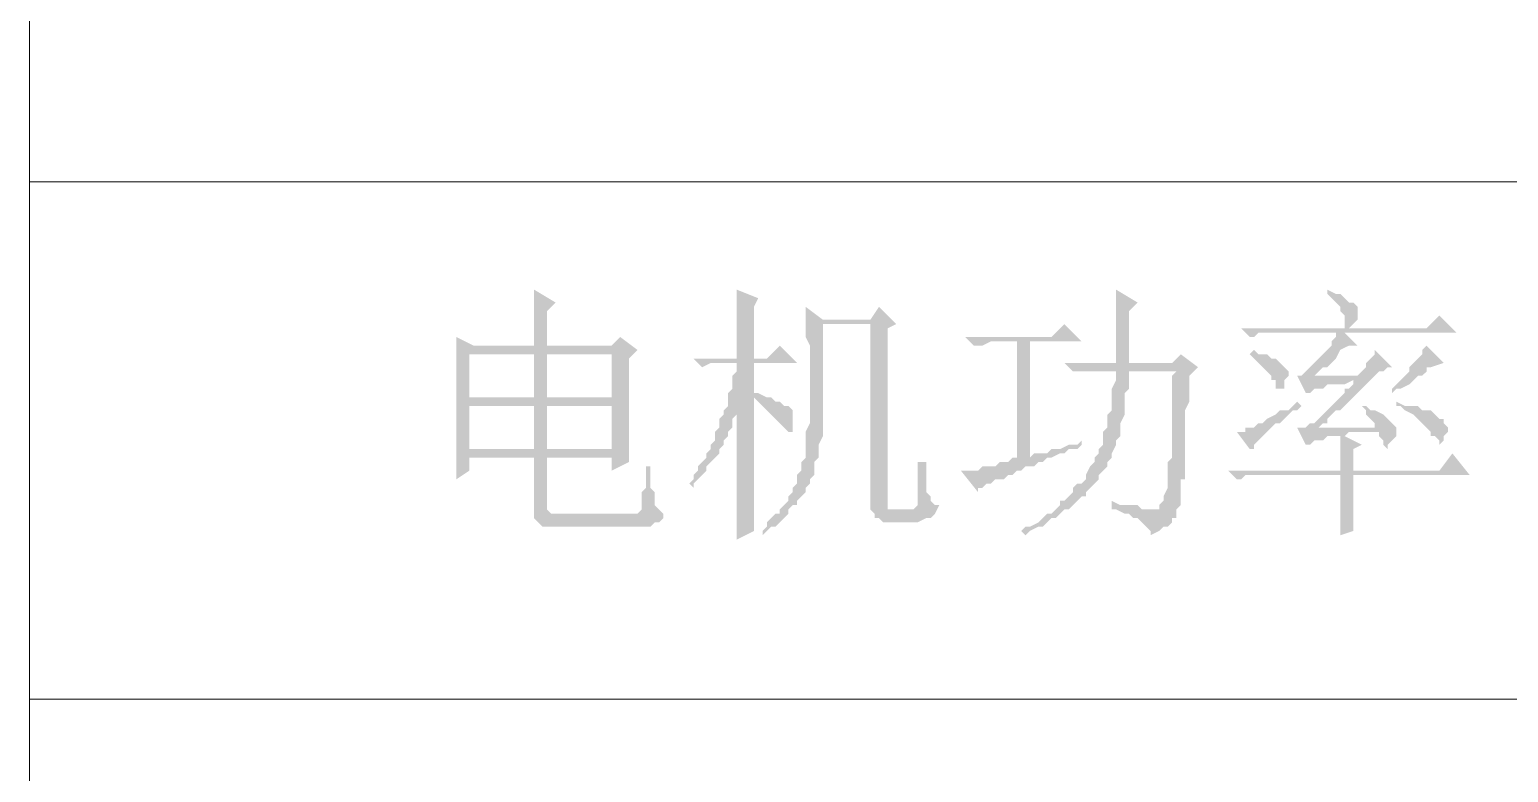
# Model space of a CAD drawing. Header units: millimetres. Extents: x 6 to 291, y 3 to 207.
# Drawn here: x 215.05 to 229.57, y 156.42 to 163.72 of the extents above; entities that cross this region are included whole.
import ezdxf

# ---------------------------------------------------------------- set-up
doc = ezdxf.new("R2010")
doc.units = ezdxf.units.MM

msp = doc.modelspace()

# ---------------------------------------------------------------- hatches: boundary and pattern name
at = {"true_color": 0x00b8b8}
h = msp.add_hatch(color=132, dxfattribs=at)
h.dxf.hatch_style = 2
h.paths.add_polyline_path([(220.006192, 161.163), (220.006192, 160.612667), (219.413526, 160.612667), (220.133192, 160.612667), (220.133192, 160.951333), (220.217859, 161.036)])
h = msp.add_hatch(color=132, dxfattribs=at)
h.dxf.hatch_style = 2
h.paths.add_polyline_path([(221.995859, 161.163), (221.995859, 160.485667), (222.165192, 160.485667), (222.165192, 160.993667), (222.207526, 161.078333)])
h = msp.add_hatch(color=132, dxfattribs=at)
h.dxf.hatch_style = 2
h.paths.add_polyline_path([(225.721192, 161.163), (225.721192, 160.443333), (225.848192, 160.443333), (225.848192, 160.951333), (225.932859, 161.036)])
h = msp.add_hatch(color=132, dxfattribs=at)
h.dxf.hatch_style = 2
h.paths.add_polyline_path([(227.795526, 161.163), (227.795526, 161.120667), (227.837859, 161.078333), (227.880192, 161.036), (227.922526, 160.993667), (227.922526, 160.951333), (227.964859, 160.909), (227.964859, 160.782), (228.007192, 160.782), (228.049526, 160.824333), (228.091859, 160.866667), (228.091859, 160.993667), (228.049526, 161.036), (228.007192, 161.036), (227.964859, 161.078333), (227.922526, 161.120667), (227.880192, 161.120667)])
h = msp.add_hatch(color=132, dxfattribs=at)
h.dxf.hatch_style = 2
h.paths.add_polyline_path([(222.673192, 160.993667), (222.673192, 160.824333), (223.308192, 160.824333), (223.308192, 159.004), (223.562192, 159.004), (223.477526, 159.004), (223.477526, 160.782), (223.562192, 160.824333), (222.842526, 160.866667)])
h = msp.add_hatch(color=132, dxfattribs=at)
h.dxf.hatch_style = 2
h.paths.add_polyline_path([(223.392859, 160.993667), (223.308192, 160.866667), (222.842526, 160.866667), (223.562192, 160.824333)])
h = msp.add_hatch(color=132, dxfattribs=at)
h.dxf.hatch_style = 2
h.paths.add_polyline_path([(228.896192, 160.909), (228.769192, 160.782), (226.948859, 160.782), (227.033526, 160.697333), (227.075859, 160.697333), (227.118192, 160.739667), (229.065526, 160.739667)])
h = msp.add_hatch(color=132, dxfattribs=at)
h.dxf.hatch_style = 2
h.paths.add_polyline_path([(222.673192, 160.824333), (222.673192, 160.697333), (222.715526, 160.612667), (222.715526, 159.850667), (222.673192, 159.766), (222.673192, 159.512), (222.630859, 159.469667), (222.630859, 159.385), (222.588526, 159.342667), (222.588526, 159.258), (222.546192, 159.215667), (222.546192, 159.173333), (222.503859, 159.131), (222.503859, 159.088667), (222.461526, 159.046333), (222.419192, 159.004), (222.419192, 158.961667), (222.376859, 158.961667), (222.334526, 158.919333), (222.292192, 158.877), (222.292192, 158.834667), (222.249859, 158.792333), (222.249859, 158.75), (222.292192, 158.792333), (222.334526, 158.834667), (222.376859, 158.834667), (222.419192, 158.877), (222.461526, 158.919333), (222.503859, 158.961667), (222.503859, 159.004), (222.546192, 159.046333), (222.588526, 159.046333), (222.588526, 159.088667), (222.630859, 159.131), (222.673192, 159.173333), (222.673192, 159.215667), (222.715526, 159.258), (222.715526, 159.300333), (222.757859, 159.342667), (222.757859, 159.469667), (222.800192, 159.512), (222.800192, 159.639), (222.842526, 159.723667), (222.842526, 160.824333), (223.308192, 160.824333)])
h = msp.add_hatch(color=132, dxfattribs=at)
h.dxf.hatch_style = 2
h.paths.add_polyline_path([(225.213192, 160.824333), (225.086192, 160.697333), (224.239526, 160.697333), (224.324192, 160.612667), (224.408859, 160.612667), (224.493526, 160.655), (225.382526, 160.655)])
h = msp.add_hatch(color=132, dxfattribs=at)
h.dxf.hatch_style = 2
h.paths.add_polyline_path([(219.244192, 160.697333), (219.244192, 160.570333), (220.768192, 160.528), (220.768192, 160.104667), (220.133192, 160.104667), (219.244192, 160.062333), (219.244192, 159.554333), (219.371192, 159.596667), (219.371192, 160.02), (220.006192, 160.02), (220.937526, 160.062333), (220.937526, 160.485667), (221.022192, 160.570333), (220.133192, 160.612667), (219.413526, 160.612667)])
h = msp.add_hatch(color=132, dxfattribs=at)
h.dxf.hatch_style = 2
h.paths.add_polyline_path([(220.852859, 160.697333), (220.768192, 160.612667), (220.133192, 160.612667), (221.022192, 160.570333)])
h = msp.add_hatch(color=132, dxfattribs=at)
h.dxf.hatch_style = 2
h.paths.add_polyline_path([(222.419192, 160.612667), (222.292192, 160.485667), (221.572526, 160.485667), (221.657192, 160.401), (221.741859, 160.443333), (222.588526, 160.443333)])
h = msp.add_hatch(color=132, dxfattribs=at)
h.dxf.hatch_style = 2
h.paths.add_polyline_path([(224.874526, 160.655), (224.747526, 160.655), (224.747526, 159.512), (224.705192, 159.512), (224.662859, 159.469667), (224.578192, 159.469667), (224.535859, 159.427333), (224.408859, 159.427333), (224.366526, 159.385), (224.197192, 159.385), (224.366526, 159.173333), (224.366526, 159.215667), (224.408859, 159.215667), (224.451192, 159.258), (224.493526, 159.258), (224.535859, 159.300333), (224.620526, 159.300333), (224.662859, 159.342667), (224.705192, 159.342667), (224.747526, 159.385), (224.789859, 159.385), (224.832192, 159.427333), (224.916859, 159.427333), (224.959192, 159.469667), (225.001526, 159.469667), (225.043859, 159.512), (225.086192, 159.512), (224.874526, 159.512)])
h = msp.add_hatch(color=132, dxfattribs=at)
h.dxf.hatch_style = 2
h.paths.add_polyline_path([(227.964859, 160.739667), (227.880192, 160.739667), (227.880192, 160.697333), (227.837859, 160.655), (227.837859, 160.612667), (227.795526, 160.570333), (227.753192, 160.528), (227.710859, 160.485667), (227.668526, 160.443333), (227.626192, 160.401), (227.583859, 160.358667), (227.541526, 160.316333), (227.499192, 160.316333), (227.583859, 160.147), (227.626192, 160.147), (227.668526, 160.189333), (227.753192, 160.189333), (227.795526, 160.231667), (227.964859, 160.231667), (228.049526, 160.274), (228.218859, 160.274), (227.626192, 160.316333), (227.668526, 160.316333), (227.710859, 160.358667), (227.753192, 160.401), (227.795526, 160.401), (227.837859, 160.443333), (227.880192, 160.485667), (227.922526, 160.570333), (228.007192, 160.612667), (228.091859, 160.612667)])
h = msp.add_hatch(color=132, dxfattribs=at)
h.dxf.hatch_style = 2
h.paths.add_polyline_path([(228.769192, 160.612667), (228.726859, 160.570333), (228.726859, 160.528), (228.684526, 160.485667), (228.642192, 160.443333), (228.599859, 160.401), (228.599859, 160.358667), (228.557526, 160.316333), (228.515192, 160.274), (228.472859, 160.231667), (228.430526, 160.189333), (228.430526, 160.147), (228.472859, 160.189333), (228.515192, 160.189333), (228.599859, 160.231667), (228.642192, 160.274), (228.684526, 160.316333), (228.726859, 160.316333), (228.769192, 160.358667), (228.769192, 160.401), (228.811526, 160.401), (228.938526, 160.443333)])
h = msp.add_hatch(color=132, dxfattribs=at)
h.dxf.hatch_style = 2
h.paths.add_polyline_path([(219.244192, 160.570333), (219.244192, 160.062333), (220.133192, 160.104667), (219.371192, 160.104667), (219.371192, 160.528), (220.768192, 160.528)])
h = msp.add_hatch(color=132, dxfattribs=at)
h.dxf.hatch_style = 2
h.paths.add_polyline_path([(220.133192, 160.528), (220.006192, 160.528), (220.006192, 160.104667), (219.371192, 160.104667), (220.133192, 160.104667)])
h = msp.add_hatch(color=132, dxfattribs=at)
h.dxf.hatch_style = 2
h.paths.add_polyline_path([(226.356192, 160.528), (226.271526, 160.443333), (225.213192, 160.443333), (225.297859, 160.358667), (226.313859, 160.358667), (226.525526, 160.401)])
h = msp.add_hatch(color=132, dxfattribs=at)
h.dxf.hatch_style = 2
h.paths.add_polyline_path([(227.075859, 160.570333), (227.033526, 160.528), (227.075859, 160.485667), (227.118192, 160.443333), (227.160526, 160.401), (227.202859, 160.358667), (227.245192, 160.316333), (227.245192, 160.274), (227.287526, 160.274), (227.287526, 160.189333), (227.372192, 160.189333), (227.372192, 160.274), (227.414526, 160.316333), (227.414526, 160.358667), (227.372192, 160.401), (227.329859, 160.443333), (227.287526, 160.485667), (227.245192, 160.485667), (227.202859, 160.528), (227.118192, 160.528)])
h = msp.add_hatch(color=132, dxfattribs=at)
h.dxf.hatch_style = 2
h.paths.add_polyline_path([(228.261192, 160.570333), (228.261192, 160.528), (228.218859, 160.485667), (228.176526, 160.443333), (228.176526, 160.401), (228.134192, 160.358667), (228.091859, 160.316333), (227.626192, 160.316333), (228.218859, 160.274), (228.261192, 160.316333), (228.303526, 160.358667), (228.345859, 160.358667), (228.388192, 160.401), (228.430526, 160.401)])
h = msp.add_hatch(color=132, dxfattribs=at)
h.dxf.hatch_style = 2
h.paths.add_polyline_path([(222.165192, 160.443333), (221.995859, 160.443333), (221.995859, 160.358667), (221.953526, 160.316333), (221.953526, 160.189333), (221.911192, 160.147), (221.911192, 160.02), (221.868859, 159.977667), (221.868859, 159.935333), (221.826526, 159.893), (221.826526, 159.808333), (221.784192, 159.766), (221.784192, 159.681333), (221.741859, 159.639), (221.741859, 159.596667), (221.699526, 159.554333), (221.699526, 159.512), (221.657192, 159.469667), (221.614859, 159.427333), (221.614859, 159.385), (221.572526, 159.342667), (221.572526, 159.300333), (221.530192, 159.258), (221.572526, 159.215667), (221.572526, 159.258), (221.614859, 159.300333), (221.657192, 159.342667), (221.699526, 159.385), (221.699526, 159.427333), (221.741859, 159.469667), (221.784192, 159.512), (221.826526, 159.554333), (221.826526, 159.596667), (221.868859, 159.639), (221.868859, 159.681333), (221.911192, 159.723667), (221.911192, 159.766), (221.953526, 159.808333), (221.953526, 159.893), (221.995859, 159.935333), (221.995859, 159.977667), (222.165192, 160.02), (222.165192, 160.104667), (222.292192, 160.104667), (222.207526, 160.147), (222.165192, 160.147)])
h = msp.add_hatch(color=132, dxfattribs=at)
h.dxf.hatch_style = 2
h.paths.add_polyline_path([(225.848192, 160.358667), (225.721192, 160.358667), (225.721192, 160.274), (225.678859, 160.189333), (225.678859, 159.977667), (225.636526, 159.935333), (225.636526, 159.808333), (225.594192, 159.766), (225.594192, 159.639), (225.551859, 159.596667), (225.551859, 159.554333), (225.509526, 159.512), (225.509526, 159.469667), (225.467192, 159.427333), (225.424859, 159.342667), (225.424859, 159.300333), (225.382526, 159.258), (225.340192, 159.258), (225.297859, 159.215667), (225.297859, 159.173333), (225.255526, 159.131), (225.213192, 159.088667), (225.170859, 159.088667), (225.170859, 159.046333), (225.128526, 159.004), (225.086192, 158.961667), (225.043859, 158.961667), (225.001526, 158.919333), (224.959192, 158.877), (224.874526, 158.834667), (224.832192, 158.834667), (224.789859, 158.792333), (224.832192, 158.75), (224.874526, 158.792333), (224.959192, 158.834667), (225.001526, 158.834667), (225.043859, 158.877), (225.086192, 158.919333), (225.128526, 158.919333), (225.170859, 158.961667), (225.213192, 159.004), (225.255526, 159.004), (225.297859, 159.046333), (225.340192, 159.088667), (225.382526, 159.131), (225.424859, 159.131), (225.424859, 159.173333), (225.467192, 159.215667), (225.509526, 159.258), (225.551859, 159.300333), (225.551859, 159.342667), (225.594192, 159.385), (225.636526, 159.427333), (225.636526, 159.469667), (225.678859, 159.512), (225.678859, 159.554333), (225.721192, 159.639), (225.721192, 159.681333), (225.763526, 159.723667), (225.763526, 159.850667), (225.805859, 159.935333), (225.805859, 160.147), (225.848192, 160.189333), (225.848192, 160.316333)])
h = msp.add_hatch(color=132, dxfattribs=at)
h.dxf.hatch_style = 2
h.paths.add_polyline_path([(226.525526, 160.401), (226.313859, 160.358667), (226.271526, 160.316333), (226.271526, 159.512), (226.229192, 159.469667), (226.229192, 159.385), (226.229192, 159.258), (226.229192, 159.215667), (226.186859, 159.131), (226.186859, 159.088667), (226.144526, 159.046333), (226.144526, 159.004), (225.721192, 159.004), (225.805859, 158.961667), (225.848192, 158.961667), (225.890526, 158.919333), (225.932859, 158.919333), (225.975192, 158.877), (226.017526, 158.834667), (226.059859, 158.792333), (226.059859, 158.75), (226.144526, 158.792333), (226.186859, 158.834667), (226.229192, 158.834667), (226.271526, 158.877), (226.271526, 158.919333), (226.313859, 158.919333), (226.313859, 159.004), (226.356192, 159.046333), (226.356192, 159.300333), (226.398526, 159.300333), (226.398526, 159.977667), (226.440859, 160.062333), (226.440859, 160.316333)])
h = msp.add_hatch(color=132, dxfattribs=at)
h.dxf.hatch_style = 2
h.paths.add_polyline_path([(228.218859, 160.274), (228.049526, 160.274), (228.049526, 160.231667), (228.007192, 160.189333), (227.964859, 160.189333), (227.964859, 160.147), (227.922526, 160.104667), (227.880192, 160.062333), (227.837859, 160.02), (227.795526, 159.977667), (227.753192, 159.935333), (227.710859, 159.893), (227.668526, 159.850667), (227.626192, 159.850667), (227.583859, 159.808333), (227.499192, 159.808333), (227.583859, 159.639), (227.626192, 159.639), (227.668526, 159.681333), (227.753192, 159.681333), (227.795526, 159.723667), (227.964859, 159.723667), (228.007192, 159.766), (228.303526, 159.766), (227.710859, 159.808333), (227.753192, 159.850667), (227.795526, 159.850667), (227.795526, 159.893), (227.837859, 159.935333), (227.880192, 159.977667), (227.922526, 159.977667), (227.964859, 160.02), (228.007192, 160.062333), (228.049526, 160.104667), (228.091859, 160.147), (228.176526, 160.231667)])
h = msp.add_hatch(color=132, dxfattribs=at)
h.dxf.hatch_style = 2
h.paths.add_polyline_path([(220.937526, 160.062333), (220.006192, 160.02), (220.768192, 160.02), (220.768192, 159.596667), (219.371192, 159.596667), (219.244192, 159.554333), (219.244192, 159.300333), (219.371192, 159.385), (219.371192, 159.512), (220.937526, 159.512), (220.937526, 159.977667)])
h = msp.add_hatch(color=132, dxfattribs=at)
h.dxf.hatch_style = 2
h.paths.add_polyline_path([(220.006192, 160.02), (220.006192, 159.596667), (220.133192, 159.596667), (220.133192, 160.02), (220.768192, 160.02)])
h = msp.add_hatch(color=132, dxfattribs=at)
h.dxf.hatch_style = 2
h.paths.add_polyline_path([(222.165192, 160.02), (221.995859, 159.977667), (221.995859, 158.707667), (222.165192, 158.792333), (222.165192, 158.834667), (222.165192, 158.877), (222.165192, 159.935333)])
h = msp.add_hatch(color=132, dxfattribs=at)
h.dxf.hatch_style = 2
h.paths.add_polyline_path([(222.292192, 160.104667), (222.165192, 160.104667), (222.207526, 160.062333), (222.249859, 160.02), (222.292192, 159.977667), (222.334526, 159.935333), (222.376859, 159.893), (222.419192, 159.850667), (222.461526, 159.808333), (222.503859, 159.766), (222.546192, 159.766), (222.546192, 159.977667), (222.503859, 160.02), (222.461526, 160.02), (222.419192, 160.062333), (222.376859, 160.062333), (222.334526, 160.104667)])
h = msp.add_hatch(color=132, dxfattribs=at)
h.dxf.hatch_style = 2
h.paths.add_polyline_path([(227.499192, 160.062333), (227.456859, 160.02), (227.414526, 159.977667), (227.329859, 159.977667), (227.287526, 159.935333), (227.202859, 159.893), (227.160526, 159.850667), (227.118192, 159.850667), (227.075859, 159.808333), (226.991192, 159.808333), (226.991192, 159.766), (226.906526, 159.766), (227.033526, 159.596667), (227.075859, 159.596667), (227.075859, 159.639), (227.118192, 159.681333), (227.160526, 159.723667), (227.202859, 159.766), (227.245192, 159.808333), (227.287526, 159.850667), (227.329859, 159.850667), (227.372192, 159.893), (227.414526, 159.935333), (227.456859, 159.977667), (227.499192, 159.977667), (227.541526, 160.02)])
h = msp.add_hatch(color=132, dxfattribs=at)
h.dxf.hatch_style = 2
h.paths.add_polyline_path([(228.176526, 160.02), (228.134192, 160.02), (228.176526, 159.977667), (228.176526, 159.935333), (228.218859, 159.893), (228.261192, 159.850667), (228.261192, 159.808333), (227.710859, 159.808333), (228.303526, 159.766), (228.303526, 159.723667), (228.345859, 159.681333), (228.345859, 159.639), (228.388192, 159.596667), (228.388192, 159.639), (228.430526, 159.681333), (228.472859, 159.723667), (228.472859, 159.808333), (228.430526, 159.850667), (228.388192, 159.893), (228.345859, 159.935333), (228.261192, 159.977667), (228.218859, 159.977667)])
h = msp.add_hatch(color=132, dxfattribs=at)
h.dxf.hatch_style = 2
h.paths.add_polyline_path([(228.472859, 160.062333), (228.472859, 160.02), (228.515192, 160.02), (228.557526, 159.977667), (228.642192, 159.935333), (228.684526, 159.893), (228.726859, 159.850667), (228.769192, 159.808333), (228.811526, 159.766), (228.811526, 159.723667), (228.853859, 159.723667), (228.896192, 159.681333), (228.896192, 159.639), (228.938526, 159.681333), (228.938526, 159.723667), (228.980859, 159.766), (228.980859, 159.808333), (228.938526, 159.850667), (228.938526, 159.893), (228.896192, 159.893), (228.853859, 159.935333), (228.811526, 159.977667), (228.726859, 159.977667), (228.684526, 160.02), (228.557526, 160.02)])
h = msp.add_hatch(color=132, dxfattribs=at)
h.dxf.hatch_style = 2
h.paths.add_polyline_path([(225.382526, 159.681333), (225.340192, 159.639), (225.255526, 159.639), (225.170859, 159.596667), (225.086192, 159.596667), (225.043859, 159.554333), (224.916859, 159.554333), (224.874526, 159.512), (225.086192, 159.512), (225.170859, 159.554333), (225.213192, 159.554333), (225.255526, 159.596667), (225.340192, 159.596667), (225.382526, 159.639)])
h = msp.add_hatch(color=132, dxfattribs=at)
h.dxf.hatch_style = 2
h.paths.add_polyline_path([(227.964859, 159.723667), (227.922526, 159.723667), (227.922526, 159.385), (228.049526, 159.385), (228.049526, 159.596667), (228.134192, 159.639)])
h = msp.add_hatch(color=132, dxfattribs=at)
h.dxf.hatch_style = 2
h.paths.add_polyline_path([(220.006192, 159.512), (220.006192, 159.004), (220.006192, 158.919333), (220.048526, 158.877), (220.090859, 158.834667), (221.149192, 158.834667), (221.191526, 158.877), (221.233859, 158.877), (221.276192, 158.919333), (220.260192, 158.961667), (220.175526, 158.961667), (220.133192, 159.004), (220.133192, 159.512), (220.768192, 159.512)])
h = msp.add_hatch(color=132, dxfattribs=at)
h.dxf.hatch_style = 2
h.paths.add_polyline_path([(220.937526, 159.512), (220.006192, 159.512), (220.768192, 159.512), (220.768192, 159.385), (220.937526, 159.469667)])
h = msp.add_hatch(color=132, dxfattribs=at)
h.dxf.hatch_style = 2
h.paths.add_polyline_path([(223.858526, 159.469667), (223.773859, 159.469667), (223.773859, 159.131), (223.773859, 159.046333), (223.731526, 159.004), (223.308192, 159.004), (223.350526, 158.961667), (223.350526, 158.919333), (223.392859, 158.919333), (223.435192, 158.877), (223.773859, 158.877), (223.858526, 158.919333), (223.900859, 158.919333), (223.943192, 158.961667), (223.985526, 159.046333), (223.943192, 159.046333), (223.900859, 159.088667), (223.900859, 159.131), (223.858526, 159.173333), (223.858526, 159.385)])
h = msp.add_hatch(color=132, dxfattribs=at)
h.dxf.hatch_style = 2
h.paths.add_polyline_path([(229.023192, 159.554333), (228.896192, 159.385), (226.821859, 159.385), (226.906526, 159.300333), (226.948859, 159.300333), (226.991192, 159.342667), (229.192526, 159.342667)])
h = msp.add_hatch(color=132, dxfattribs=at)
h.dxf.hatch_style = 2
h.paths.add_polyline_path([(221.149192, 159.427333), (221.106859, 159.427333), (221.106859, 159.215667), (221.064526, 159.173333), (221.064526, 159.046333), (221.064526, 159.004), (221.022192, 158.961667), (220.260192, 158.961667), (221.276192, 158.919333), (221.276192, 158.961667), (221.233859, 159.004), (221.191526, 159.046333), (221.191526, 159.173333), (221.149192, 159.215667), (221.149192, 159.385)])
h = msp.add_hatch(color=132, dxfattribs=at)
h.dxf.hatch_style = 2
h.paths.add_polyline_path([(228.049526, 159.342667), (227.922526, 159.342667), (227.922526, 158.75), (228.049526, 158.792333), (228.049526, 158.877), (228.049526, 159.258)])
h = msp.add_hatch(color=132, dxfattribs=at)
h.dxf.hatch_style = 2
h.paths.add_polyline_path([(225.678859, 159.088667), (225.678859, 159.004), (226.102192, 159.004), (225.975192, 159.004), (225.932859, 159.046333), (225.763526, 159.046333)])

# ---------------------------------------------------------------- linework, layer by layer
at = {"color": 7, "lineweight": 0}
msp.add_lwpolyline([(215.053192, 202.903667), (215.053192, 6.900333)], dxfattribs=at)
at = {"color": 8, "lineweight": 0, "true_color": 0x808080}
for points in [[(215.053192, 162.221333), (287.10461, 162.221333)], [(215.053192, 157.141333), (287.10461, 157.141333)]]:
    msp.add_lwpolyline(points, dxfattribs=at)

doc.saveas('drawing.dxf')
